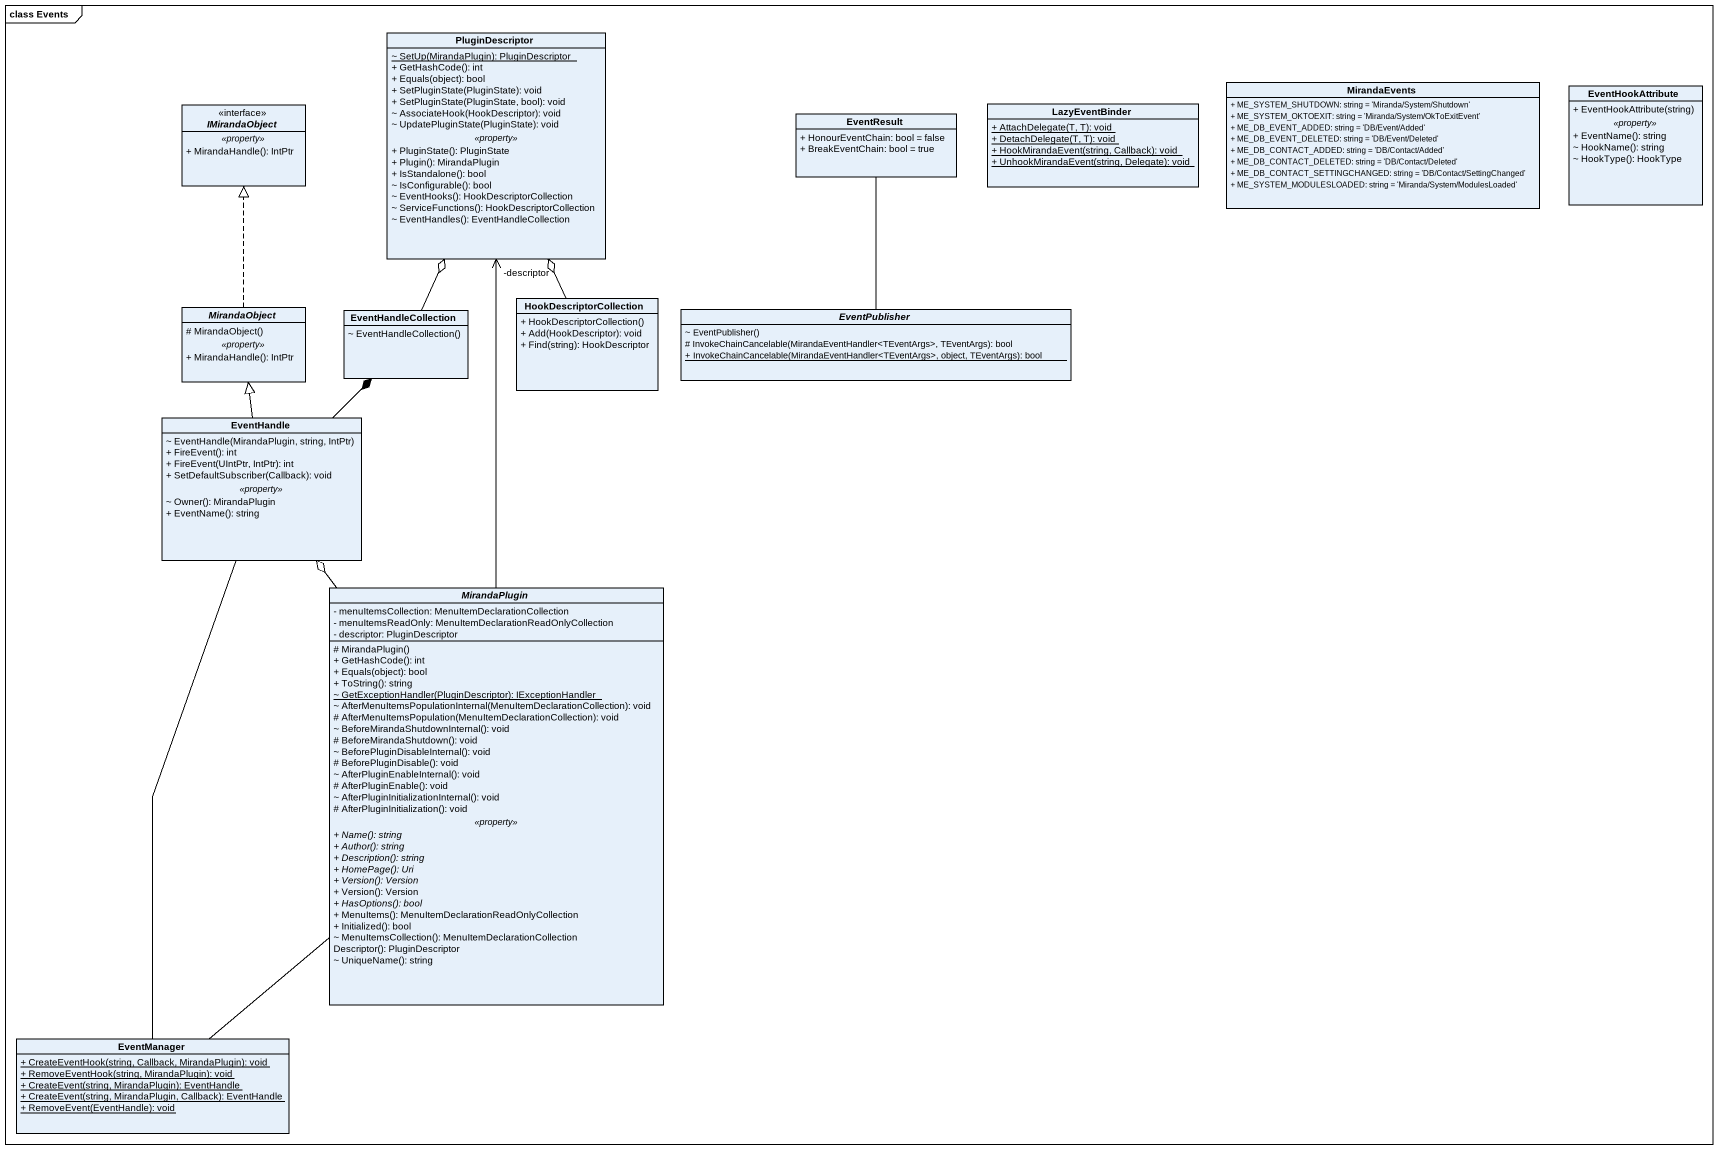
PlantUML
@startuml
mainframe class Events
hide circle
hide empty members
skinparam classAttributeIconSize 0
class PluginDescriptor {
  {static} ~ SetUp(MirandaPlugin): PluginDescriptor
  + GetHashCode(): int
  + Equals(object): bool
  + SetPluginState(PluginState): void
  + SetPluginState(PluginState, bool): void
  ~ AssociateHook(HookDescriptor): void
  ~ UpdatePluginState(PluginState): void
  .. <<property>> ..
  + PluginState(): PluginState
  + Plugin(): MirandaPlugin
  + IsStandalone(): bool
  ~ IsConfigurable(): bool
  ~ EventHooks(): HookDescriptorCollection
  ~ ServiceFunctions(): HookDescriptorCollection
  ~ EventHandles(): EventHandleCollection
}
class MirandaEvents {
  + ME_SYSTEM_SHUTDOWN: string = 'Miranda/System/Shutdown'
  + ME_SYSTEM_OKTOEXIT: string = 'Miranda/System/OkToExitEvent'
  + ME_DB_EVENT_ADDED: string = 'DB/Event/Added'
  + ME_DB_EVENT_DELETED: string = 'DB/Event/Deleted'
  + ME_DB_CONTACT_ADDED: string = 'DB/Contact/Added'
  + ME_DB_CONTACT_DELETED: string = 'DB/Contact/Deleted'
  + ME_DB_CONTACT_SETTINGCHANGED: string = 'DB/Contact/SettingChanged'
  + ME_SYSTEM_MODULESLOADED: string = 'Miranda/System/ModulesLoaded'
}
class EventHookAttribute {
  + EventHookAttribute(string)
  .. <<property>> ..
  + EventName(): string
  ~ HookName(): string
  ~ HookType(): HookType
}
interface IMirandaObject <<interface>> {
  .. <<property>> ..
  + MirandaHandle(): IntPtr
}
class EventResult {
  + HonourEventChain: bool = false
  + BreakEventChain: bool = true
}
class LazyEventBinder {
  {static} + AttachDelegate(T, T): void
  {static} + DetachDelegate(T, T): void
  {static} + HookMirandaEvent(string, Callback): void
  {static} + UnhookMirandaEvent(string, Delegate): void
}
class HookDescriptorCollection {
  + HookDescriptorCollection()
  + Add(HookDescriptor): void
  + Find(string): HookDescriptor
}
abstract class MirandaObject {
  # MirandaObject()
  .. <<property>> ..
  + MirandaHandle(): IntPtr
}
class EventHandleCollection {
  ~ EventHandleCollection()
}
abstract class EventPublisher {
  ~ EventPublisher()
  # InvokeChainCancelable(MirandaEventHandler<TEventArgs>, TEventArgs): bool
  {static} + InvokeChainCancelable(MirandaEventHandler<TEventArgs>, object, TEventArgs): bool
}
class EventHandle {
  ~ EventHandle(MirandaPlugin, string, IntPtr)
  + FireEvent(): int
  + FireEvent(UIntPtr, IntPtr): int
  + SetDefaultSubscriber(Callback): void
  .. <<property>> ..
  ~ Owner(): MirandaPlugin
  + EventName(): string
}
abstract class MirandaPlugin {
  - menuItemsCollection: MenuItemDeclarationCollection
  - menuItemsReadOnly: MenuItemDeclarationReadOnlyCollection
  - descriptor: PluginDescriptor
  --
  # MirandaPlugin()
  + GetHashCode(): int
  + Equals(object): bool
  + ToString(): string
  {static} ~ GetExceptionHandler(PluginDescriptor): IExceptionHandler
  ~ AfterMenuItemsPopulationInternal(MenuItemDeclarationCollection): void
  # AfterMenuItemsPopulation(MenuItemDeclarationCollection): void
  ~ BeforeMirandaShutdownInternal(): void
  # BeforeMirandaShutdown(): void
  ~ BeforePluginDisableInternal(): void
  # BeforePluginDisable(): void
  ~ AfterPluginEnableInternal(): void
  # AfterPluginEnable(): void
  ~ AfterPluginInitializationInternal(): void
  # AfterPluginInitialization(): void
  .. <<property>> ..
  {abstract} + Name(): string
  {abstract} + Author(): string
  {abstract} + Description(): string
  {abstract} + HomePage(): Uri
  {abstract} + Version(): Version
  + Version(): Version
  {abstract} + HasOptions(): bool
  + MenuItems(): MenuItemDeclarationReadOnlyCollection
  + Initialized(): bool
  ~ MenuItemsCollection(): MenuItemDeclarationCollection
  Descriptor(): PluginDescriptor
  ~ UniqueName(): string
}
class EventManager {
  {static} + CreateEventHook(string, Callback, MirandaPlugin): void
  {static} + RemoveEventHook(string, MirandaPlugin): void
  {static} + CreateEvent(string, MirandaPlugin): EventHandle
  {static} + CreateEvent(string, MirandaPlugin, Callback): EventHandle
  {static} + RemoveEvent(EventHandle): void
}
HookDescriptorCollection -up-o PluginDescriptor
MirandaObject .up.|> IMirandaObject
EventHandleCollection -up-o PluginDescriptor
EventPublisher -up- EventResult
EventHandle -up-|> MirandaObject
EventHandle -up-* EventHandleCollection
MirandaPlugin -up-> "-descriptor" PluginDescriptor
MirandaPlugin -up-o EventHandle
EventManager -up- EventHandle
EventManager -up- MirandaPlugin
@enduml
